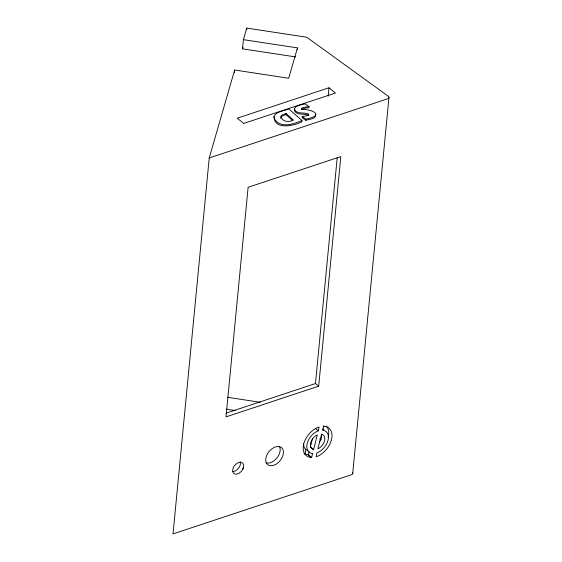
<?xml version="1.0" encoding="UTF-8"?>
<svg xmlns="http://www.w3.org/2000/svg" width="562" height="562" viewBox="0 0 562 562"><rect width="100%" height="100%" fill="white"/><g stroke="black" fill="none" stroke-linecap="round" stroke-linejoin="round"><path stroke-width="0.84" d="M280.705 118.203L280.754 117.402L281.92 116.116L285.918 114.641L292.69 120.633M243.416 39.663L297.474 47.889L288.699 78.237L234.642 70.018L209.226 157.964L173.026 533.9L351.482 474.742A3.969 2.15 5.5 0 0 352.697 473.668L388.96 97.514A3.969 2.15 5.5 0 0 388.778 96.608L306.747 37.225L246.76 28.1L243.416 39.663L242.531 48.845L295.731 56.938M234.403 72.519L234.642 70.018M246.599 29.772L246.76 28.1M285.918 114.641L286.03 113.489L282.033 114.964L280.86 116.25C281.541 121.799 289.36 122.586 293.42 120.029L286.03 113.489M297.312 49.554L297.474 47.889M301.422 109.471L305.433 108.073L308.924 107.728L309.037 106.576L305.145 103.893C301.569 104.996 296.329 104.925 294.376 108.712C295.802 114.753 304.281 111.915 308.566 114.044L308.58 114.88L307.077 115.716L302.237 116.545L302.131 117.697L305.833 120.289C308.861 119.214 316.343 119.144 315.612 114.458M302.005 120.598C293.807 123.647 283.044 128.326 275.752 120.781C268.769 113.032 284.4 110.728 288.98 109.007L302.005 120.598L301.899 121.743C294.2 125.846 274.46 130.314 274.024 116.685M305.833 120.289L305.946 119.144L302.237 116.545M308.784 114.43L308.678 115.575L308.454 115.189C304.168 113.06 295.689 115.898 294.27 109.857L294.636 109.042M328.18 96.13L328.988 87.777L237.241 118.182L243.704 123.436L335.451 93.032L328.988 87.777M305.124 454.18L305.609 449.143M318.696 386.164L340.804 156.587L248.123 187.301L226.015 416.878L318.696 386.164L315.465 383.537L337.235 157.451M311.615 457.503L311.348 457.517A17.836 11.619 -50.9 0 1 303.726 443.959A17.836 11.619 -50.9 0 1 319.04 426.944L318.317 430.864L317.741 431.026A13.376 8.711 -50.9 0 0 307.196 443.432A13.376 8.711 -50.9 0 0 312.079 453.52L312.62 453.513L311.615 457.503L308.383 454.876L309.184 451.686M310.596 446.088L312.444 438.746M313.624 449.53L317.312 434.848L315.823 435.669A8.915 5.81 -50.9 0 0 312.444 449.108L313.624 449.53L310.393 446.902M388.96 97.514L388.897 97.732A3.969 2.15 5.5 0 1 387.682 98.807L209.226 157.964M242.531 48.845L243.009 47.194M243.501 467.387L242.665 469.481A6.856 4.468 -50.9 0 1 233.413 473.085A6.856 4.468 -50.9 0 1 237.431 463.032A6.856 4.468 -50.9 0 1 243.501 467.387L242.665 469.481M225.959 413.203L315.465 383.537M305.946 119.144C324.759 115.456 313.16 109.513 301.583 109.19L301.534 108.325L303.206 107.468L309.037 106.576M323.86 426.221L322.588 430.218L323.122 430.218A13.376 8.711 -50.9 0 1 328.011 440.299A13.376 8.711 -50.9 0 1 317.467 452.705L316.884 452.874L316.167 456.787A17.836 11.619 -50.9 0 0 331.475 439.779A17.836 11.619 -50.9 0 0 323.86 426.221L323.178 425.898M304.049 453.731L308.383 454.876M227.722 397.327L260.29 402.28M226.121 409.157L235.555 410.59M319.75 438.943L321.176 439.976M315.732 428.764L318.317 430.864M308.117 454.89L311.348 457.517M279.426 446.376A10.973 7.151 -50.9 0 1 276.961 457.925A10.973 7.151 -50.9 0 1 266.163 462.919M308.06 450.717A13.376 8.711 -50.9 0 1 303.557 443.769M322.736 428.806A13.376 8.711 -50.9 0 1 323.803 429.902M321.359 434.454A8.915 5.81 -50.9 0 1 319.406 442.217M326.283 426.01A17.836 11.619 -50.9 0 1 328.243 437.152M352.683 472.768A3.969 2.15 5.5 0 1 352.753 473.443M240.304 461.887A6.856 4.468 -50.9 0 1 238.443 468.336A6.856 4.468 -50.9 0 1 232.528 471.588M321.583 434.208L317.888 448.883L319.378 448.069A8.915 5.81 -50.9 0 0 322.764 434.623L321.583 434.208M275.232 464.662A10.973 7.151 -50.9 0 0 281.906 447.984A10.973 7.151 -50.9 0 0 266.585 455.733A10.973 7.151 -50.9 0 0 275.232 464.662"/></g></svg>
